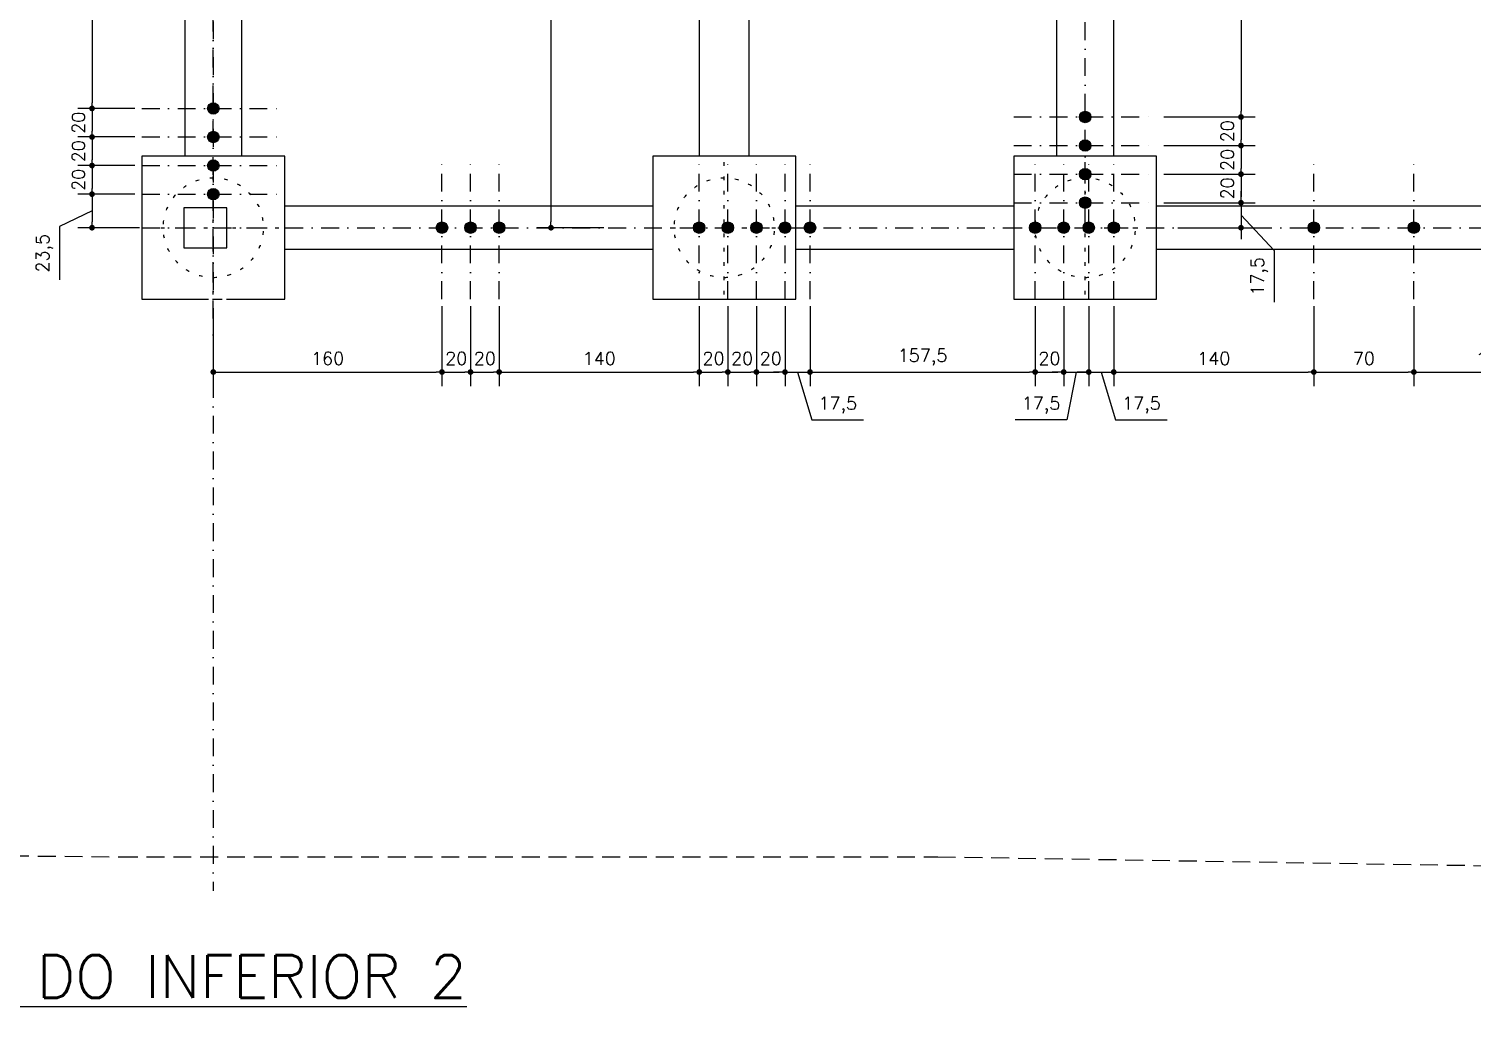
# Model space of a CAD drawing. Extents: x 26375 to 47400, y -1187 to 1911.
# Drawn here: x 27791 to 28801, y -482 to 205 of the extents above; entities that cross this region are included whole.
import ezdxf

# ---------------------------------------------------------------- set-up
doc = ezdxf.new("R2010")
doc.units = 0
doc.header["$LTSCALE"] = 25
for name, pattern in [('DASHDOT', [1, 0.5, -0.25, 0, -0.25]), ('DASHED2', [0.375, 0.25, -0.125]), ('ESTILO_TQS_0002', [0.4, 0.1, -0.3])]:
    doc.linetypes.add(name, pattern=pattern)
for name, color, linetype in [('COTA', 1, 'Continuous'), ('EIXO_AUXILIAR', 1, 'DASHDOT'), ('EIXOS', 1, 'DASHDOT'), ('FERRO', 4, 'Continuous'), ('H7', 1, 'Continuous'), ('PROJ', 252, 'Continuous'), ('T4', 6, 'Continuous'), ('TERRENO', 1, 'Continuous')]:
    doc.layers.add(name, color=color, linetype=linetype)
doc.styles.add('COTA', font='romans.shx')
doc.styles.add('Texto4', font='romans.shx', dxfattribs={"height": 30})
doc.dimstyles.new('forma', dxfattribs={"dimtxt": 1.8, "dimasz": 0.8, "dimexe": 2, "dimexo": 1, "dimgap": 1, "dimtad": 1, "dimdec": 1, "dimzin": 9, "dimtxsty": 'COTA', "dimblk1": 'DOT', "dimblk2": 'DOT', "dimsah": 1, "dimcen": 0, "dimdle": 1, "dimclrd": 256, "dimclre": 256, "dimclrt": 2, "dimadec": 0, "dimazin": 0, "dimtfac": 1, "dimtdec": 0, "dimtmove": 0, "dimatfit": 3, "dimfxl": 1, "dimtolj": 1, "dimtzin": 0, "dimarcsym": 0})

# ---------------------------------------------------------------- blocks, each defined once
blk = doc.blocks.new('GR-1414')
at = {"layer": 'H7'}
blk.add_hatch(color=256, dxfattribs=at).paths.add_polyline_path([(4, 0, 1), (-4, 0, 1)])
at = {"layer": 'FERRO', "linetype": 'Continuous'}
blk.add_circle((0, 0), 4, dxfattribs=at)
blk = doc.blocks.new('GR-1409')
at = {"layer": 'H7'}
blk.add_hatch(color=256, dxfattribs=at).paths.add_polyline_path([(-4, 0, 1), (4, 0, 1)])
at = {"layer": 'FERRO', "linetype": 'Continuous'}
blk.add_circle((0, 0), 4, dxfattribs=at)
blk = doc.blocks.new('GR-0909')
at = {"layer": 'H7'}
blk.add_hatch(color=256, dxfattribs=at).paths.add_polyline_path([(4, 0, 1), (-4, 0, 1)])
at = {"layer": 'FERRO', "linetype": 'Continuous'}
blk.add_circle((0, 0), 4, dxfattribs=at)
blk = doc.blocks.new('PROJ-FUND')
at = {"layer": 'PROJ'}
for p, q in [((28259.88232900731, 500.5772621536203), (28259.88232900731, 115.5772621536203)), ((28294.88232900731, 115.5772621536203), (28294.88232900731, 483.0772621536203)), ((27899.88232900731, 253.0772621536203), (27899.88232900731, 115.5772621536203)), ((27939.88232900731, 115.5772621536203), (27939.88232900731, 253.0772621536203)), ((28509.88232900731, 253.0772621536203), (28509.88232900731, 115.5772621536203)), ((28549.88232900731, 115.5772621536203), (28549.88232900731, 253.0772621536203)), ((28227.38232900731, 80.57726215362027), (27969.88232900731, 80.57726215362027)), ((28479.88232900731, 80.57726215362027), (28327.38232900731, 80.57726215362027)), ((28837.38232900731, 80.57726215362027), (28579.88232900731, 80.57726215362027)), ((27969.88232900731, 50.57726215362027), (28227.38232900731, 50.57726215362027)), ((28327.38232900731, 50.57726215362027), (28479.88232900731, 50.57726215362027)), ((28579.88232900731, 50.57726215362027), (28837.38232900731, 50.57726215362027))]:
    blk.add_line(p, q, dxfattribs=at)
at = {"layer": 'PROJ', "linetype": 'Continuous'}
for p, q in [((27969.88232900731, 115.5772621536203), (27869.88232900731, 115.5772621536203)), ((27869.88232900731, 115.5772621536203), (27869.88232900731, 15.57726215362027)), ((27969.88232900731, 15.57726215362027), (27969.88232900731, 115.5772621536203)), ((28327.38232900731, 115.5772621536203), (28227.38232900731, 115.5772621536203)), ((28227.38232900731, 115.5772621536203), (28227.38232900731, 15.57726215362027)), ((28327.38232900731, 15.57726215362027), (28327.38232900731, 115.5772621536203)), ((28579.88232900731, 115.5772621536203), (28479.88232900731, 115.5772621536203)), ((28479.88232900731, 115.5772621536203), (28479.88232900731, 15.57726215362027)), ((28579.88232900731, 15.57726215362027), (28579.88232900731, 115.5772621536203)), ((27929.38232900731, 79.57726215070625), (27899.38232900731, 79.57726215070625)), ((27899.38232900731, 79.57726215070625), (27899.38232900731, 51.57726215070625)), ((27929.38232900731, 51.57726215070625), (27929.38232900731, 79.57726215070625)), ((27899.38232900731, 51.57726215070625), (27929.38232900731, 51.57726215070625)), ((27869.88232900731, 15.57726215362027), (27910.38380778693, 15.57726215362027)), ((27929.38380778693, 15.57726215362027), (27969.88232900731, 15.57726215362027)), ((28227.38232900731, 15.57726215362027), (28327.38232900731, 15.57726215362027)), ((28479.88232900731, 15.57726215362027), (28579.88232900731, 15.57726215362027))]:
    blk.add_line(p, q, dxfattribs=at)
at = {"layer": 'PROJ', "linetype": 'ESTILO_TQS_0002'}
for p, q in [((27919.88232900731, 18.92226215362027), (27919.88232900731, 112.2322621536203)), ((28277.38232900731, 18.92226215362027), (28277.38232900731, 112.2322621536203)), ((28529.88232900731, 18.92226215362027), (28529.88232900731, 112.2322621536203)), ((27873.22732900731, 65.57726215362027), (27966.53732900731, 65.57726215362027)), ((28230.72732900731, 65.57726215362027), (28324.03732900731, 65.57726215362027)), ((28483.22732900731, 65.57726215362027), (28576.53732900731, 65.57726215362027))]:
    blk.add_line(p, q, dxfattribs=at)
at = {"layer": 'PROJ', "linetype": 'DASHED2'}
blk.add_line((27910.38380778693, 15.57726215362027), (27929.38380778693, 15.57726215362027), dxfattribs=at)
at = {"layer": 'PROJ', "linetype": 'ESTILO_TQS_0002'}
for centre in [(27919.88232900731, 65.57726215362027), (28277.38232900731, 65.57726215362027), (28529.88232900731, 65.57726215362027)]:
    blk.add_ellipse(centre, major_axis=(24.74873734152931, 24.74873734152931), ratio=0.9999999999999882, start_param=5.497787143782132, end_param=11.78097245096172, dxfattribs=at)
blk = doc.blocks.new('_Dot')
at = {"color": 0, "linetype": 'ByBlock', "lineweight": -2}
blk.add_line((-0.5, 0), (-1, 0), dxfattribs=at)
at = {"color": 0, "linetype": 'ByBlock', "const_width": 0.5}
blk.add_lwpolyline([(-0.25, 0, 1), (0.25, 0, 1)], format="xyb", close=True, dxfattribs=at)
blk = doc.blocks.new('*D942')
at = {"layer": 'COTA', "lineweight": -2, "transparency": 16777216}
for p, q in [((28079.88232900009, 10.57721360471433), (28079.88232900009, -45.46149916149034)), ((27919.88232901813, -2.919809442769292), (27919.88232901813, -45.46149916149034)), ((27923.88232901813, -35.46149916149034), (28075.88232900009, -35.46149916149034))]:
    blk.add_line(p, q, dxfattribs=at)
at = {"layer": 'Defpoints', "color": 0, "transparency": 16777216}
for p in [(28079.88232900009, 15.57721360471433), (27919.88232901813, 2.080190557230708), (28079.88232900009, -35.46149916149034)]:
    blk.add_point(p, dxfattribs=at)
at = {"layer": 'COTA', "lineweight": -2, "transparency": 16777216, "xscale": 4, "yscale": 4, "zscale": 4, "rotation": 180}
blk.add_blockref('_Dot', (27919.88232901813, -35.46149916149034), dxfattribs=at)
at = {"layer": 'COTA', "lineweight": -2, "transparency": 16777216, "xscale": 4, "yscale": 4, "zscale": 4}
blk.add_blockref('_Dot', (28079.88232900009, -35.46149916149034), dxfattribs=at)
at = {"layer": 'COTA', "color": 2, "transparency": 16777216, "insert": (27999.88232900911, -25.96149916149034), "char_height": 9, "attachment_point": 5, "style": 'COTA'}
blk.add_mtext('\\A1;160 ', dxfattribs=at)
blk = doc.blocks.new('*D943')
at = {"layer": 'COTA', "lineweight": -2, "transparency": 16777216}
for p, q in [((28079.88232900009, 10.57721360471433), (28079.88232900009, -45.46149916149034)), ((28099.88232900009, 10.57721360564565), (28099.88232900009, -45.46149916149034)), ((28083.88232900009, -35.46149916149034), (28095.88232900009, -35.46149916149034))]:
    blk.add_line(p, q, dxfattribs=at)
at = {"layer": 'Defpoints', "color": 0, "transparency": 16777216}
for p in [(28079.88232900009, 15.57721360471433), (28099.88232900009, 15.57721360564565), (28099.88232900009, -35.46149916149034)]:
    blk.add_point(p, dxfattribs=at)
at = {"layer": 'COTA', "lineweight": -2, "transparency": 16777216, "xscale": 4, "yscale": 4, "zscale": 4, "rotation": 180}
blk.add_blockref('_Dot', (28079.88232900009, -35.46149916149034), dxfattribs=at)
at = {"layer": 'COTA', "lineweight": -2, "transparency": 16777216, "xscale": 4, "yscale": 4, "zscale": 4}
blk.add_blockref('_Dot', (28099.88232900009, -35.46149916149034), dxfattribs=at)
at = {"layer": 'COTA', "color": 2, "transparency": 16777216, "insert": (28089.88232900009, -25.96149916149034), "char_height": 9, "attachment_point": 5, "style": 'COTA'}
blk.add_mtext('\\A1;20 ', dxfattribs=at)
blk = doc.blocks.new('*D944')
at = {"layer": 'COTA', "lineweight": -2, "transparency": 16777216}
for p, q in [((28099.88232900009, 10.57721360564565), (28099.88232900009, -45.46149916149034)), ((28119.88232900009, 10.57721360564574), (28119.88232900009, -45.46149916149034)), ((28103.88232900009, -35.46149916149034), (28115.88232900009, -35.46149916149034))]:
    blk.add_line(p, q, dxfattribs=at)
at = {"layer": 'Defpoints', "color": 0, "transparency": 16777216}
for p in [(28099.88232900009, 15.57721360564565), (28119.88232900009, 15.57721360564574), (28119.88232900009, -35.46149916149034)]:
    blk.add_point(p, dxfattribs=at)
at = {"layer": 'COTA', "lineweight": -2, "transparency": 16777216, "xscale": 4, "yscale": 4, "zscale": 4, "rotation": 180}
blk.add_blockref('_Dot', (28099.88232900009, -35.46149916149034), dxfattribs=at)
at = {"layer": 'COTA', "lineweight": -2, "transparency": 16777216, "xscale": 4, "yscale": 4, "zscale": 4}
blk.add_blockref('_Dot', (28119.88232900009, -35.46149916149034), dxfattribs=at)
at = {"layer": 'COTA', "color": 2, "transparency": 16777216, "insert": (28109.88232900009, -25.96149916149034), "char_height": 9, "attachment_point": 5, "style": 'COTA'}
blk.add_mtext('\\A1;20 ', dxfattribs=at)
blk = doc.blocks.new('*D945')
at = {"layer": 'COTA', "lineweight": -2, "transparency": 16777216}
for p, q in [((28119.88232900009, 10.57721360564574), (28119.88232900009, -45.46149916149034)), ((28259.88232900009, 10.57721360285169), (28259.88232900009, -45.46149916149034)), ((28123.88232900009, -35.46149916149034), (28255.88232900009, -35.46149916149034))]:
    blk.add_line(p, q, dxfattribs=at)
at = {"layer": 'Defpoints', "color": 0, "transparency": 16777216}
for p in [(28119.88232900009, 15.57721360564574), (28259.88232900009, 15.57721360285169), (28259.88232900009, -35.46149916149034)]:
    blk.add_point(p, dxfattribs=at)
at = {"layer": 'COTA', "lineweight": -2, "transparency": 16777216, "xscale": 4, "yscale": 4, "zscale": 4, "rotation": 180}
blk.add_blockref('_Dot', (28119.88232900009, -35.46149916149034), dxfattribs=at)
at = {"layer": 'COTA', "lineweight": -2, "transparency": 16777216, "xscale": 4, "yscale": 4, "zscale": 4}
blk.add_blockref('_Dot', (28259.88232900009, -35.46149916149034), dxfattribs=at)
at = {"layer": 'COTA', "color": 2, "transparency": 16777216, "insert": (28189.88232900009, -25.96149916149034), "char_height": 9, "attachment_point": 5, "style": 'COTA'}
blk.add_mtext('\\A1;140 ', dxfattribs=at)
blk = doc.blocks.new('*D946')
at = {"layer": 'COTA', "lineweight": -2, "transparency": 16777216}
for p, q in [((28259.88232900009, 10.57721360285169), (28259.88232900009, -45.46149916149034)), ((28279.88232900009, 10.57721360285177), (28279.88232900009, -45.46149916149034)), ((28263.88232900009, -35.46149916149034), (28275.88232900009, -35.46149916149034))]:
    blk.add_line(p, q, dxfattribs=at)
at = {"layer": 'Defpoints', "color": 0, "transparency": 16777216}
for p in [(28259.88232900009, 15.57721360285169), (28279.88232900009, 15.57721360285177), (28279.88232900009, -35.46149916149034)]:
    blk.add_point(p, dxfattribs=at)
at = {"layer": 'COTA', "lineweight": -2, "transparency": 16777216, "xscale": 4, "yscale": 4, "zscale": 4, "rotation": 180}
blk.add_blockref('_Dot', (28259.88232900009, -35.46149916149034), dxfattribs=at)
at = {"layer": 'COTA', "lineweight": -2, "transparency": 16777216, "xscale": 4, "yscale": 4, "zscale": 4}
blk.add_blockref('_Dot', (28279.88232900009, -35.46149916149034), dxfattribs=at)
at = {"layer": 'COTA', "color": 2, "transparency": 16777216, "insert": (28269.88232900009, -25.96149916149034), "char_height": 9, "attachment_point": 5, "style": 'COTA'}
blk.add_mtext('\\A1;20 ', dxfattribs=at)
blk = doc.blocks.new('*D947')
at = {"layer": 'COTA', "lineweight": -2, "transparency": 16777216}
for p, q in [((28279.88232900009, 10.57721360285177), (28279.88232900009, -45.46149916149034)), ((28299.88232900009, 10.57721360285169), (28299.88232900009, -45.46149916149034)), ((28283.88232900009, -35.46149916149034), (28295.88232900009, -35.46149916149034))]:
    blk.add_line(p, q, dxfattribs=at)
at = {"layer": 'Defpoints', "color": 0, "transparency": 16777216}
for p in [(28279.88232900009, 15.57721360285177), (28299.88232900009, 15.57721360285169), (28299.88232900009, -35.46149916149034)]:
    blk.add_point(p, dxfattribs=at)
at = {"layer": 'COTA', "lineweight": -2, "transparency": 16777216, "xscale": 4, "yscale": 4, "zscale": 4, "rotation": 180}
blk.add_blockref('_Dot', (28279.88232900009, -35.46149916149034), dxfattribs=at)
at = {"layer": 'COTA', "lineweight": -2, "transparency": 16777216, "xscale": 4, "yscale": 4, "zscale": 4}
blk.add_blockref('_Dot', (28299.88232900009, -35.46149916149034), dxfattribs=at)
at = {"layer": 'COTA', "color": 2, "transparency": 16777216, "insert": (28289.88232900009, -25.96149916149034), "char_height": 9, "attachment_point": 5, "style": 'COTA'}
blk.add_mtext('\\A1;20 ', dxfattribs=at)
blk = doc.blocks.new('*D948')
at = {"layer": 'COTA', "lineweight": -2, "transparency": 16777216}
for p, q in [((28299.88232900009, 10.57721360285169), (28299.88232900009, -45.46149916149034)), ((28319.88232900009, 10.57721360285177), (28319.88232900009, -45.46149916149034)), ((28303.88232900009, -35.46149916149034), (28315.88232900009, -35.46149916149034))]:
    blk.add_line(p, q, dxfattribs=at)
at = {"layer": 'Defpoints', "color": 0, "transparency": 16777216}
for p in [(28299.88232900009, 15.57721360285169), (28319.88232900009, 15.57721360285177), (28319.88232900009, -35.46149916149034)]:
    blk.add_point(p, dxfattribs=at)
at = {"layer": 'COTA', "lineweight": -2, "transparency": 16777216, "xscale": 4, "yscale": 4, "zscale": 4, "rotation": 180}
blk.add_blockref('_Dot', (28299.88232900009, -35.46149916149034), dxfattribs=at)
at = {"layer": 'COTA', "lineweight": -2, "transparency": 16777216, "xscale": 4, "yscale": 4, "zscale": 4}
blk.add_blockref('_Dot', (28319.88232900009, -35.46149916149034), dxfattribs=at)
at = {"layer": 'COTA', "color": 2, "transparency": 16777216, "insert": (28309.88232900009, -25.96149916149034), "char_height": 9, "attachment_point": 5, "style": 'COTA'}
blk.add_mtext('\\A1;20 ', dxfattribs=at)
blk = doc.blocks.new('*D949')
at = {"layer": 'COTA', "lineweight": -2, "transparency": 16777216}
for p, q in [((28319.88232900009, 10.57721360285177), (28319.88232900009, -45.46149916149034)), ((28337.38232899982, 10.57721360552378), (28337.38232899982, -45.46149916149034)), ((28315.88232900009, -35.46149916149034), (28311.88232900009, -35.46149916149034)), ((28319.88232900009, -35.46149916149034), (28337.38232899982, -35.46149916149034)), ((28319.88232900009, -35.46149916149034), (28337.38232899982, -35.46149916149034)), ((28328.63232899996, -35.46149916149034), (28338.70375757138, -69.0329277329189)), ((28341.38232899982, -35.46149916149034), (28345.38232899982, -35.46149916149034)), ((28338.70375757138, -69.0329277329189), (28374.84661471424, -69.0329277329189))]:
    blk.add_line(p, q, dxfattribs=at)
at = {"layer": 'Defpoints', "color": 0, "transparency": 16777216}
for p in [(28319.88232900009, 15.57721360285177), (28337.38232899982, 15.57721360552378), (28337.38232899982, -35.46149916149034)]:
    blk.add_point(p, dxfattribs=at)
at = {"layer": 'COTA', "lineweight": -2, "transparency": 16777216, "xscale": 4, "yscale": 4, "zscale": 4}
blk.add_blockref('_Dot', (28319.88232900009, -35.46149916149034), dxfattribs=at)
at = {"layer": 'COTA', "lineweight": -2, "transparency": 16777216, "xscale": 4, "yscale": 4, "zscale": 4, "rotation": 180}
blk.add_blockref('_Dot', (28337.38232899982, -35.46149916149034), dxfattribs=at)
at = {"layer": 'COTA', "color": 2, "transparency": 16777216, "insert": (28356.77518614281, -58.67578487577605), "char_height": 9, "attachment_point": 5, "style": 'COTA'}
blk.add_mtext('\\A1;17,5 ', dxfattribs=at)
blk = doc.blocks.new('*D950')
at = {"layer": 'COTA', "lineweight": -2, "transparency": 16777216}
for p, q in [((28337.38232899982, 10.57721360552378), (28337.38232899982, -45.46149916149034)), ((28494.88232900773, 10.57726215362027), (28494.88232900773, -45.46149916149034)), ((28341.38232899982, -35.46149916149034), (28490.88232900773, -35.46149916149034))]:
    blk.add_line(p, q, dxfattribs=at)
at = {"layer": 'Defpoints', "color": 0, "transparency": 16777216}
for p in [(28337.38232899982, 15.57721360552378), (28494.88232900773, 15.57726215362027), (28494.88232900773, -35.46149916149034)]:
    blk.add_point(p, dxfattribs=at)
at = {"layer": 'COTA', "lineweight": -2, "transparency": 16777216, "xscale": 4, "yscale": 4, "zscale": 4, "rotation": 180}
blk.add_blockref('_Dot', (28337.38232899982, -35.46149916149034), dxfattribs=at)
at = {"layer": 'COTA', "lineweight": -2, "transparency": 16777216, "xscale": 4, "yscale": 4, "zscale": 4}
blk.add_blockref('_Dot', (28494.88232900773, -35.46149916149034), dxfattribs=at)
at = {"layer": 'COTA', "color": 2, "transparency": 16777216, "insert": (28416.13232900378, -25.10435630434748), "char_height": 9, "attachment_point": 5, "style": 'COTA'}
blk.add_mtext('\\A1;157,5 ', dxfattribs=at)
blk = doc.blocks.new('*D951')
at = {"layer": 'COTA', "lineweight": -2, "transparency": 16777216}
for p, q in [((28494.88232900773, 10.57726215362027), (28494.88232900773, -45.46149916149034)), ((28514.88232899916, 10.57721360285169), (28514.88232899916, -45.46149916149034)), ((28498.88232900773, -35.46149916149034), (28510.88232899916, -35.46149916149034))]:
    blk.add_line(p, q, dxfattribs=at)
at = {"layer": 'Defpoints', "color": 0, "transparency": 16777216}
for p in [(28494.88232900773, 15.57726215362027), (28514.88232899916, 15.57721360285169), (28514.88232899916, -35.46149916149034)]:
    blk.add_point(p, dxfattribs=at)
at = {"layer": 'COTA', "lineweight": -2, "transparency": 16777216, "xscale": 4, "yscale": 4, "zscale": 4, "rotation": 180}
blk.add_blockref('_Dot', (28494.88232900773, -35.46149916149034), dxfattribs=at)
at = {"layer": 'COTA', "lineweight": -2, "transparency": 16777216, "xscale": 4, "yscale": 4, "zscale": 4}
blk.add_blockref('_Dot', (28514.88232899916, -35.46149916149034), dxfattribs=at)
at = {"layer": 'COTA', "color": 2, "transparency": 16777216, "insert": (28504.88232900345, -25.96149916149034), "char_height": 9, "attachment_point": 5, "style": 'COTA'}
blk.add_mtext('\\A1;20 ', dxfattribs=at)
blk = doc.blocks.new('*D952')
at = {"layer": 'COTA', "lineweight": -2, "transparency": 16777216}
for p, q in [((28514.88232899916, 10.57721360285169), (28514.88232899916, -45.46149916149034)), ((28532.38232899889, 10.57721360552378), (28532.38232899889, -45.46149916149034)), ((28510.88232899916, -35.46149916149034), (28506.88232899916, -35.46149916149034)), ((28514.88232899916, -35.46149916149034), (28532.38232899889, -35.46149916149034)), ((28514.88232899916, -35.46149916149034), (28532.38232899889, -35.46149916149034)), ((28523.63232899903, -35.46149916149034), (28517.07773190347, -69.03292773291872)), ((28536.38232899889, -35.46149916149034), (28540.38232899889, -35.46149916149034)), ((28517.07773190347, -69.03292773291872), (28480.93487476061, -69.03292773291872))]:
    blk.add_line(p, q, dxfattribs=at)
at = {"layer": 'Defpoints', "color": 0, "transparency": 16777216}
for p in [(28514.88232899916, 15.57721360285169), (28532.38232899889, 15.57721360552378), (28532.38232899889, -35.46149916149034)]:
    blk.add_point(p, dxfattribs=at)
at = {"layer": 'COTA', "lineweight": -2, "transparency": 16777216, "xscale": 4, "yscale": 4, "zscale": 4}
blk.add_blockref('_Dot', (28514.88232899916, -35.46149916149034), dxfattribs=at)
at = {"layer": 'COTA', "lineweight": -2, "transparency": 16777216, "xscale": 4, "yscale": 4, "zscale": 4, "rotation": 180}
blk.add_blockref('_Dot', (28532.38232899889, -35.46149916149034), dxfattribs=at)
at = {"layer": 'COTA', "color": 2, "transparency": 16777216, "insert": (28499.00630333204, -58.67578487577586), "char_height": 9, "attachment_point": 5, "style": 'COTA'}
blk.add_mtext('\\A1;17,5 ', dxfattribs=at)
blk = doc.blocks.new('*D953')
at = {"layer": 'COTA', "lineweight": -2, "transparency": 16777216}
for p, q in [((28532.38232899889, 10.57721360552378), (28532.38232899889, -45.46149916149034)), ((28549.88232899889, 10.57726215362027), (28549.88232899889, -45.46149916149034)), ((28528.38232899889, -35.46149916149034), (28524.38232899889, -35.46149916149034)), ((28532.38232899889, -35.46149916149034), (28549.88232899889, -35.46149916149034)), ((28532.38232899889, -35.46149916149034), (28549.88232899889, -35.46149916149034)), ((28541.13232899889, -35.46149916149034), (28551.20375757032, -69.0329277329189)), ((28553.88232899889, -35.46149916149034), (28557.88232899889, -35.46149916149034)), ((28551.20375757032, -69.0329277329189), (28587.34661471318, -69.0329277329189))]:
    blk.add_line(p, q, dxfattribs=at)
at = {"layer": 'Defpoints', "color": 0, "transparency": 16777216}
for p in [(28532.38232899889, 15.57721360552378), (28549.88232899889, 15.57726215362027), (28549.88232899889, -35.46149916149034)]:
    blk.add_point(p, dxfattribs=at)
at = {"layer": 'COTA', "lineweight": -2, "transparency": 16777216, "xscale": 4, "yscale": 4, "zscale": 4}
blk.add_blockref('_Dot', (28532.38232899889, -35.46149916149034), dxfattribs=at)
at = {"layer": 'COTA', "lineweight": -2, "transparency": 16777216, "xscale": 4, "yscale": 4, "zscale": 4, "rotation": 180}
blk.add_blockref('_Dot', (28549.88232899889, -35.46149916149034), dxfattribs=at)
at = {"layer": 'COTA', "color": 2, "transparency": 16777216, "insert": (28569.27518614175, -58.67578487577605), "char_height": 9, "attachment_point": 5, "style": 'COTA'}
blk.add_mtext('\\A1;17,5 ', dxfattribs=at)
blk = doc.blocks.new('*D954')
at = {"layer": 'COTA', "lineweight": -2, "transparency": 16777216}
for p, q in [((28549.88232899889, 10.57726215362027), (28549.88232899889, -45.46149916149034)), ((28689.88232899796, 10.57721360634051), (28689.88232899796, -45.46149916149034)), ((28553.88232899889, -35.46149916149034), (28685.88232899796, -35.46149916149034))]:
    blk.add_line(p, q, dxfattribs=at)
at = {"layer": 'Defpoints', "color": 0, "transparency": 16777216}
for p in [(28549.88232899889, 15.57726215362027), (28689.88232899796, 15.57721360634051), (28689.88232899796, -35.46149916149034)]:
    blk.add_point(p, dxfattribs=at)
at = {"layer": 'COTA', "lineweight": -2, "transparency": 16777216, "xscale": 4, "yscale": 4, "zscale": 4, "rotation": 180}
blk.add_blockref('_Dot', (28549.88232899889, -35.46149916149034), dxfattribs=at)
at = {"layer": 'COTA', "lineweight": -2, "transparency": 16777216, "xscale": 4, "yscale": 4, "zscale": 4}
blk.add_blockref('_Dot', (28689.88232899796, -35.46149916149034), dxfattribs=at)
at = {"layer": 'COTA', "color": 2, "transparency": 16777216, "insert": (28619.88232899842, -25.96149916149034), "char_height": 9, "attachment_point": 5, "style": 'COTA'}
blk.add_mtext('\\A1;140 ', dxfattribs=at)
blk = doc.blocks.new('*D955')
at = {"layer": 'COTA', "lineweight": -2, "transparency": 16777216}
for p, q in [((28689.88232899796, 10.57721360634051), (28689.88232899796, -45.46149916149034)), ((28759.88232899993, 10.57721360319002), (28759.88232899993, -45.46149916149034)), ((28693.88232899796, -35.46149916149034), (28755.88232899993, -35.46149916149034))]:
    blk.add_line(p, q, dxfattribs=at)
at = {"layer": 'Defpoints', "color": 0, "transparency": 16777216}
for p in [(28689.88232899796, 15.57721360634051), (28759.88232899993, 15.57721360319002), (28759.88232899993, -35.46149916149034)]:
    blk.add_point(p, dxfattribs=at)
at = {"layer": 'COTA', "lineweight": -2, "transparency": 16777216, "xscale": 4, "yscale": 4, "zscale": 4, "rotation": 180}
blk.add_blockref('_Dot', (28689.88232899796, -35.46149916149034), dxfattribs=at)
at = {"layer": 'COTA', "lineweight": -2, "transparency": 16777216, "xscale": 4, "yscale": 4, "zscale": 4}
blk.add_blockref('_Dot', (28759.88232899993, -35.46149916149034), dxfattribs=at)
at = {"layer": 'COTA', "color": 2, "transparency": 16777216, "insert": (28724.88232899895, -25.96149916149034), "char_height": 9, "attachment_point": 5, "style": 'COTA'}
blk.add_mtext('\\A1;70 ', dxfattribs=at)
blk = doc.blocks.new('*D956')
at = {"layer": 'COTA', "lineweight": -2, "transparency": 16777216}
for p, q in [((28759.88232899993, 10.57721360319002), (28759.88232899993, -45.46149916149034)), ((28869.88232899823, 10.57726215362027), (28869.88232899823, -45.46149916149034)), ((28763.88232899993, -35.46149916149034), (28865.88232899823, -35.46149916149034))]:
    blk.add_line(p, q, dxfattribs=at)
at = {"layer": 'Defpoints', "color": 0, "transparency": 16777216}
for p in [(28759.88232899993, 15.57721360319002), (28869.88232899823, 15.57726215362027), (28869.88232899823, -35.46149916149034)]:
    blk.add_point(p, dxfattribs=at)
at = {"layer": 'COTA', "lineweight": -2, "transparency": 16777216, "xscale": 4, "yscale": 4, "zscale": 4, "rotation": 180}
blk.add_blockref('_Dot', (28759.88232899993, -35.46149916149034), dxfattribs=at)
at = {"layer": 'COTA', "lineweight": -2, "transparency": 16777216, "xscale": 4, "yscale": 4, "zscale": 4}
blk.add_blockref('_Dot', (28869.88232899823, -35.46149916149034), dxfattribs=at)
at = {"layer": 'COTA', "color": 2, "transparency": 16777216, "insert": (28814.88232899908, -25.96149916149034), "char_height": 9, "attachment_point": 5, "style": 'COTA'}
blk.add_mtext('\\A1;110 ', dxfattribs=at)
blk = doc.blocks.new('*D1010')
at = {"layer": 'COTA', "lineweight": -2, "transparency": 16777216}
for p, q in [((27864.88232896462, 469.0773691431607), (27825.04708339748, 469.0773691431607)), ((27835.04708339748, 465.0773691431607), (27835.04708339748, 153.0773691431605)), ((27864.88232896462, 149.0773691431605), (27825.04708339748, 149.0773691431605))]:
    blk.add_line(p, q, dxfattribs=at)
at = {"layer": 'Defpoints', "color": 0, "transparency": 16777216}
for p in [(27869.88232896462, 469.0773691431607), (27835.04708339748, 149.0773691431605), (27869.88232896462, 149.0773691431605)]:
    blk.add_point(p, dxfattribs=at)
at = {"layer": 'COTA', "lineweight": -2, "transparency": 16777216, "xscale": 4, "yscale": 4, "zscale": 4}
for p, rotation in [((27835.04708339748, 469.0773691431607), 90), ((27835.04708339748, 149.0773691431605), 270)]:
    blk.add_blockref('_Dot', p, dxfattribs=dict(at, rotation=rotation))
at = {"layer": 'COTA', "color": 2, "transparency": 16777216, "insert": (27825.54708339748, 309.0773691431526), "char_height": 9, "attachment_point": 5, "rotation": 90, "style": 'COTA'}
blk.add_mtext('\\A1;320 ', dxfattribs=at)
blk = doc.blocks.new('*D1011')
at = {"layer": 'COTA', "lineweight": -2, "transparency": 16777216}
for p, q in [((27864.88232896462, 149.0773691431605), (27825.04708339753, 149.0773691431605)), ((27835.04708339753, 145.0773691431605), (27835.04708339753, 133.0773691431605)), ((27864.88232896462, 129.0773691431605), (27825.04708339753, 129.0773691431605))]:
    blk.add_line(p, q, dxfattribs=at)
at = {"layer": 'Defpoints', "color": 0, "transparency": 16777216}
for p in [(27869.88232896462, 149.0773691431605), (27835.04708339753, 129.0773691431605), (27869.88232896462, 129.0773691431605)]:
    blk.add_point(p, dxfattribs=at)
at = {"layer": 'COTA', "lineweight": -2, "transparency": 16777216, "xscale": 4, "yscale": 4, "zscale": 4}
for p, rotation in [((27835.04708339753, 149.0773691431605), 90), ((27835.04708339753, 129.0773691431605), 270)]:
    blk.add_blockref('_Dot', p, dxfattribs=dict(at, rotation=rotation))
at = {"layer": 'COTA', "color": 2, "transparency": 16777216, "insert": (27825.54708339751, 139.0773691431605), "char_height": 9, "attachment_point": 5, "rotation": 90, "style": 'COTA'}
blk.add_mtext('\\A1;20 ', dxfattribs=at)
blk = doc.blocks.new('*D1012')
at = {"layer": 'COTA', "lineweight": -2, "transparency": 16777216}
for p, q in [((27864.88232896462, 129.0773691431605), (27825.04708339756, 129.0773691431605)), ((27835.04708339756, 125.0773691431605), (27835.04708339756, 113.0773691431605)), ((27864.88232900733, 109.0773691431605), (27825.04708339756, 109.0773691431605))]:
    blk.add_line(p, q, dxfattribs=at)
at = {"layer": 'Defpoints', "color": 0, "transparency": 16777216}
for p in [(27869.88232896462, 129.0773691431605), (27835.04708339756, 109.0773691431605), (27869.88232900733, 109.0773691431605)]:
    blk.add_point(p, dxfattribs=at)
at = {"layer": 'COTA', "lineweight": -2, "transparency": 16777216, "xscale": 4, "yscale": 4, "zscale": 4}
for p, rotation in [((27835.04708339756, 129.0773691431605), 90), ((27835.04708339756, 109.0773691431605), 270)]:
    blk.add_blockref('_Dot', p, dxfattribs=dict(at, rotation=rotation))
at = {"layer": 'COTA', "color": 2, "transparency": 16777216, "insert": (27825.54708339754, 119.0773691431605), "char_height": 9, "attachment_point": 5, "rotation": 90, "style": 'COTA'}
blk.add_mtext('\\A1;20 ', dxfattribs=at)
blk = doc.blocks.new('*D1013')
at = {"layer": 'COTA', "lineweight": -2, "transparency": 16777216}
for p, q in [((27864.88232900733, 109.0773691431605), (27825.04708339759, 109.0773691431605)), ((27835.04708339759, 105.0773691431605), (27835.04708339759, 93.0773691431605)), ((27864.88232900733, 89.0773691431605), (27825.04708339759, 89.0773691431605))]:
    blk.add_line(p, q, dxfattribs=at)
at = {"layer": 'Defpoints', "color": 0, "transparency": 16777216}
for p in [(27869.88232900733, 109.0773691431605), (27835.04708339759, 89.0773691431605), (27869.88232900733, 89.0773691431605)]:
    blk.add_point(p, dxfattribs=at)
at = {"layer": 'COTA', "lineweight": -2, "transparency": 16777216, "xscale": 4, "yscale": 4, "zscale": 4}
for p, rotation in [((27835.04708339759, 109.0773691431605), 90), ((27835.04708339759, 89.0773691431605), 270)]:
    blk.add_blockref('_Dot', p, dxfattribs=dict(at, rotation=rotation))
at = {"layer": 'COTA', "color": 2, "transparency": 16777216, "insert": (27825.54708339757, 99.07736914316051), "char_height": 9, "attachment_point": 5, "rotation": 90, "style": 'COTA'}
blk.add_mtext('\\A1;20 ', dxfattribs=at)
blk = doc.blocks.new('*D1014')
at = {"layer": 'COTA', "lineweight": -2, "transparency": 16777216}
for p, q in [((27864.88232900733, 89.0773691431605), (27825.04708339763, 89.0773691431605)), ((27835.04708339763, 85.0773691431605), (27835.04708339763, 69.57726215362028)), ((27835.04708339763, 77.3273156483904), (27812.18994054047, 66.41807970626286)), ((27812.18994054047, 66.41807970626286), (27812.18994054047, 28.98950827769141)), ((27868.22732900733, 65.57726215362028), (27825.04708339763, 65.57726215362028))]:
    blk.add_line(p, q, dxfattribs=at)
at = {"layer": 'Defpoints', "color": 0, "transparency": 16777216}
for p in [(27869.88232900733, 89.0773691431605), (27835.04708339763, 65.57726215362028), (27873.22732900733, 65.5772621536203)]:
    blk.add_point(p, dxfattribs=at)
at = {"layer": 'COTA', "lineweight": -2, "transparency": 16777216, "xscale": 4, "yscale": 4, "zscale": 4}
for p, rotation in [((27835.04708339763, 89.0773691431605), 90), ((27835.04708339763, 65.57726215362028), 270)]:
    blk.add_blockref('_Dot', p, dxfattribs=dict(at, rotation=rotation))
at = {"layer": 'COTA', "color": 2, "transparency": 16777216, "insert": (27801.83279768332, 47.70379399196924), "char_height": 9, "attachment_point": 5, "rotation": 90, "style": 'COTA'}
blk.add_mtext('\\A1;23,5 ', dxfattribs=at)
blk = doc.blocks.new('*D1021')
at = {"layer": 'COTA', "lineweight": -2, "transparency": 16777216}
for p, q in [((28222.3823289984, 500.5773689543691), (28146.16165929212, 500.5773689543691)), ((28156.16165929212, 496.5773689543691), (28156.16165929212, 69.57746031249717)), ((28193.12298211586, 65.57746031249718), (28146.16165929212, 65.57746031249717))]:
    blk.add_line(p, q, dxfattribs=at)
at = {"layer": 'Defpoints', "color": 0, "transparency": 16777216}
for p in [(28227.3823289984, 500.5773689543691), (28156.16165929212, 65.57746031249717), (28198.12298211586, 65.57746031249718)]:
    blk.add_point(p, dxfattribs=at)
at = {"layer": 'COTA', "lineweight": -2, "transparency": 16777216, "xscale": 4, "yscale": 4, "zscale": 4}
for p, rotation in [((28156.16165929212, 500.5773689543691), 90), ((28156.16165929212, 65.57746031249717), 270)]:
    blk.add_blockref('_Dot', p, dxfattribs=dict(at, rotation=rotation))
at = {"layer": 'COTA', "color": 2, "transparency": 16777216, "insert": (28146.66165929211, 283.0774146334251), "char_height": 9, "attachment_point": 5, "rotation": 90, "style": 'COTA'}
blk.add_mtext('\\A1;435 ', dxfattribs=at)
blk = doc.blocks.new('*D1031')
at = {"layer": 'COTA', "lineweight": -2, "transparency": 16777216}
for p, q in [((28584.88232900923, 488.0771555416634), (28648.91960726792, 488.0771555416634)), ((28638.91960726792, 484.0771555416634), (28638.91960726792, 147.0771555416632)), ((28584.88232900923, 143.0771555416632), (28648.91960726792, 143.0771555416632))]:
    blk.add_line(p, q, dxfattribs=at)
at = {"layer": 'Defpoints', "color": 0, "transparency": 16777216}
for p in [(28579.88232900923, 488.0771555416634), (28579.88232900923, 143.0771555416632), (28638.91960726792, 143.0771555416632)]:
    blk.add_point(p, dxfattribs=at)
at = {"layer": 'COTA', "lineweight": -2, "transparency": 16777216, "xscale": 4, "yscale": 4, "zscale": 4}
for p, rotation in [((28638.91960726792, 488.0771555416634), 90), ((28638.91960726792, 143.0771555416632), 270)]:
    blk.add_blockref('_Dot', p, dxfattribs=dict(at, rotation=rotation))
at = {"layer": 'COTA', "color": 2, "transparency": 16777216, "insert": (28629.41960726791, 315.5771555416551), "char_height": 9, "attachment_point": 5, "rotation": 90, "style": 'COTA'}
blk.add_mtext('\\A1;345 ', dxfattribs=at)
blk = doc.blocks.new('*D1032')
at = {"layer": 'COTA', "lineweight": -2, "transparency": 16777216}
for p, q in [((28584.88232900923, 143.0771555416632), (28648.91960726796, 143.0771555416632)), ((28638.91960726796, 139.0771555416632), (28638.91960726796, 127.0771555416632)), ((28584.88232900222, 123.0771555416632), (28648.91960726796, 123.0771555416632))]:
    blk.add_line(p, q, dxfattribs=at)
at = {"layer": 'Defpoints', "color": 0, "transparency": 16777216}
for p in [(28579.88232900923, 143.0771555416632), (28579.88232900222, 123.0771555416632), (28638.91960726796, 123.0771555416632)]:
    blk.add_point(p, dxfattribs=at)
at = {"layer": 'COTA', "lineweight": -2, "transparency": 16777216, "xscale": 4, "yscale": 4, "zscale": 4}
for p, rotation in [((28638.91960726796, 143.0771555416632), 90), ((28638.91960726796, 123.0771555416632), 270)]:
    blk.add_blockref('_Dot', p, dxfattribs=dict(at, rotation=rotation))
at = {"layer": 'COTA', "color": 2, "transparency": 16777216, "insert": (28629.41960726795, 133.0771555416632), "char_height": 9, "attachment_point": 5, "rotation": 90, "style": 'COTA'}
blk.add_mtext('\\A1;20 ', dxfattribs=at)
blk = doc.blocks.new('*D1033')
at = {"layer": 'COTA', "lineweight": -2, "transparency": 16777216}
for p, q in [((28584.88232900222, 123.0771555416632), (28648.91960726799, 123.0771555416632)), ((28638.91960726799, 119.0771555416632), (28638.91960726799, 107.0771555416632)), ((28584.88232900923, 103.0771555416632), (28648.91960726799, 103.0771555416632))]:
    blk.add_line(p, q, dxfattribs=at)
at = {"layer": 'Defpoints', "color": 0, "transparency": 16777216}
for p in [(28579.88232900222, 123.0771555416632), (28579.88232900923, 103.0771555416632), (28638.91960726799, 103.0771555416632)]:
    blk.add_point(p, dxfattribs=at)
at = {"layer": 'COTA', "lineweight": -2, "transparency": 16777216, "xscale": 4, "yscale": 4, "zscale": 4}
for p, rotation in [((28638.91960726799, 123.0771555416632), 90), ((28638.91960726799, 103.0771555416632), 270)]:
    blk.add_blockref('_Dot', p, dxfattribs=dict(at, rotation=rotation))
at = {"layer": 'COTA', "color": 2, "transparency": 16777216, "insert": (28629.41960726798, 113.0771555416632), "char_height": 9, "attachment_point": 5, "rotation": 90, "style": 'COTA'}
blk.add_mtext('\\A1;20 ', dxfattribs=at)
blk = doc.blocks.new('*D1034')
at = {"layer": 'COTA', "lineweight": -2, "transparency": 16777216}
for p, q in [((28584.88232900923, 103.0771555416632), (28648.91960726804, 103.0771555416632)), ((28638.91960726804, 99.07715554166322), (28638.91960726804, 87.07715554166319)), ((28584.88232900733, 83.07715554166319), (28648.91960726804, 83.0771555416632))]:
    blk.add_line(p, q, dxfattribs=at)
at = {"layer": 'Defpoints', "color": 0, "transparency": 16777216}
for p in [(28579.88232900923, 103.0771555416632), (28579.88232900733, 83.07715554166319), (28638.91960726804, 83.07715554166319)]:
    blk.add_point(p, dxfattribs=at)
at = {"layer": 'COTA', "lineweight": -2, "transparency": 16777216, "xscale": 4, "yscale": 4, "zscale": 4}
for p, rotation in [((28638.91960726804, 103.0771555416632), 90), ((28638.91960726804, 83.07715554166319), 270)]:
    blk.add_blockref('_Dot', p, dxfattribs=dict(at, rotation=rotation))
at = {"layer": 'COTA', "color": 2, "transparency": 16777216, "insert": (28629.41960726802, 93.0771555416632), "char_height": 9, "attachment_point": 5, "rotation": 90, "style": 'COTA'}
blk.add_mtext('\\A1;20 ', dxfattribs=at)
blk = doc.blocks.new('*D1035')
at = {"layer": 'COTA', "lineweight": -2, "transparency": 16777216}
for p, q in [((28638.91960726805, 87.07715554166319), (28638.91960726805, 91.07715554166319)), ((28584.88232900733, 83.07715554166319), (28648.91960726805, 83.0771555416632)), ((28638.91960726805, 83.07715554166319), (28638.91960726805, 65.57742437698406)), ((28638.91960726805, 83.07715554166319), (28638.91960726805, 65.57742437698406)), ((28638.91960726805, 74.32728995932362), (28662.13389298232, 49.57708892075375)), ((28594.69283456507, 65.57742437698406), (28648.91960726805, 65.57742437698407)), ((28638.91960726805, 61.57742437698406), (28638.91960726805, 57.57742437698406)), ((28662.13389298232, 49.57708892075375), (28662.13389298232, 13.43423177789659))]:
    blk.add_line(p, q, dxfattribs=at)
at = {"layer": 'Defpoints', "color": 0, "transparency": 16777216}
for p in [(28579.88232900733, 83.07715554166319), (28589.69283456507, 65.57742437698406), (28638.91960726805, 65.57742437698406)]:
    blk.add_point(p, dxfattribs=at)
at = {"layer": 'COTA', "lineweight": -2, "transparency": 16777216, "xscale": 4, "yscale": 4, "zscale": 4}
for p, rotation in [((28638.91960726805, 83.07715554166319), 270), ((28638.91960726805, 65.57742437698406), 90)]:
    blk.add_blockref('_Dot', p, dxfattribs=dict(at, rotation=rotation))
at = {"layer": 'COTA', "color": 2, "transparency": 16777216, "insert": (28651.77675012517, 31.50566034931704), "char_height": 9, "attachment_point": 5, "rotation": 90, "style": 'COTA'}
blk.add_mtext('\\A1;17,5 ', dxfattribs=at)

msp = doc.modelspace()

# ---------------------------------------------------------------- linework, layer by layer
at = {"layer": 'EIXO_AUXILIAR', "color": 2}
for p, q in [((27919.88232901813, 2.080190557230708), (27919.88232901814, 1227.07694155723)), ((28529.88232900029, 71.38166732561695), (28529.88232900029, 828.0767023754252)), ((27869.88232896461, 149.0773691431605), (27969.88232898245, 149.0771555416632)), ((28479.88232899137, 143.0773691431605), (28579.88232900922, 143.0771555416632)), ((27869.88232896461, 129.0773691431605), (27969.88232898245, 129.0771555416632)), ((28479.88232898436, 123.0773691431605), (28579.8823290022, 123.0771555416632)), ((28079.88232900009, 15.57721360471433), (28079.88232900009, 115.5772136047143)), ((28099.88232900009, 15.57721360564565), (28099.88232900009, 115.5772136056457)), ((28119.88232900009, 15.57721360564565), (28119.88232900009, 115.5772136056457)), ((28259.88232900009, 15.57721360285169), (28259.88232900009, 115.5772136028517)), ((28279.88232900009, 15.57721360285169), (28279.88232900009, 115.5772136028517)), ((28299.88232900009, 15.57721360285169), (28299.88232900009, 115.5772136028517)), ((28319.88232900009, 15.57721360285169), (28319.88232900009, 115.5772136028517)), ((28337.38232899982, 15.57721360552378), (28337.38232899982, 115.5772136055238)), ((28494.88232900773, 15.57738453284092), (28494.88232900773, 115.5773845328409)), ((28514.88232899916, 15.57721360285169), (28514.88232899916, 115.5772136028517)), ((28532.38232899889, 15.57721360552378), (28532.38232899889, 115.5772136055238)), ((28549.88232899889, 15.57721360552378), (28549.88232899889, 115.5772136055238)), ((28689.88232899796, 15.57721360634051), (28689.88232899796, 115.5772136063405)), ((28759.88232899993, 15.57721360319002), (28759.88232899993, 115.57721360319)), ((27869.88232896461, 109.0773691431605), (27969.88232898245, 109.0771555416632)), ((28479.88232899137, 103.0773691431605), (28579.88232900922, 103.0771555416632)), ((27869.88232896461, 89.07736914316047), (27969.88232898245, 89.07715554166316)), ((28479.88232898436, 83.07736914316048), (28579.8823290022, 83.07715554166317)), ((27869.88232900732, 65.57749043610401), (30357.38232900031, 65.57726215093771))]:
    msp.add_line(p, q, dxfattribs=at)
at = {"layer": 'EIXOS'}
msp.add_line((27919.88232901814, 1665.843215585583), (27919.88232901814, -398.5389282828796), dxfattribs=at)
at = {"layer": 'TERRENO', "linetype": 'DASHED2', "ltscale": 2}
msp.add_lwpolyline([(29415.33856712629, 1643.335304572946), (28665.97733033411, 1640.233392450726), (27983.28934824139, 1637.182587794029), (26725.00663174349, 1627.821593230358), (26554.74361000022, 631.1124351848853), (26470.71444855465, 119.7293953774501), (26384.00646698461, -315.8876368924971), (26375.38232900351, -366.4227378463834), (27302.86966348251, -370.963702215347), (27609.66160177356, -372.4184153643432), (27854.5157997147, -374.8316660597916), (28426.71344400183, -374.7856164758555), (28955.56791725624, -383.3843582074619)], dxfattribs=at)

# ---------------------------------------------------------------- block references
for name, p in [('GR-1414', (27919.88232900029, 149.0772623424118)), ('GR-1414', (28529.88232900029, 143.0772623424118)), ('GR-1414', (27919.88232900029, 129.0772623424118)), ('GR-1414', (28529.88232900029, 123.0772623424118)), ('GR-1414', (27919.88232900029, 109.0772623424118)), ('GR-1414', (28529.88232900029, 103.0772623424118)), ('GR-1414', (27919.88232900029, 89.07726234241181)), ('GR-1414', (28529.88232900029, 83.07726234241181)), ('GR-1409', (28079.88232900009, 65.57726214989543)), ('GR-1409', (28099.88232900009, 65.57726215082675)), ('GR-1409', (28119.88232900009, 65.57726215082675)), ('GR-1409', (28259.88232900009, 65.57726214803279)), ('GR-1409', (28279.88232900009, 65.57726214803279)), ('GR-1409', (28299.88232900009, 65.57726214803279)), ('GR-1409', (28319.88232900009, 65.57726214803279)), ('GR-0909', (28337.38232899982, 65.57726215070488)), ('GR-1409', (28494.88232899916, 65.57726214803279)), ('GR-1409', (28514.88232899916, 65.57726214803279)), ('GR-0909', (28532.38232899889, 65.57726215070488)), ('GR-1409', (28549.88232899889, 65.57726215070488)), ('GR-1409', (28689.88232899796, 65.57726215152161)), ('GR-1409', (28759.88232899993, 65.57726214837112))]:
    msp.add_blockref(name, p)
at = {"layer": 'COTA'}
msp.add_blockref('PROJ-FUND', (0, 0), dxfattribs=at)

# ---------------------------------------------------------------- texts
at = {"layer": 'T4', "style": 'Texto4'}
msp.add_text('%%ULOCAÇÃO DAS ESPERAS DO INFERIOR 2', height=30, dxfattribs=at).set_placement((27302.60390665759, -473.6016684621204))

# ---------------------------------------------------------------- dimensions: what is measured, and where the dimension line sits
at = {"layer": 'COTA'}
for base, p1, p2, override, picture, middle in [((28156.16165929212, 65.57746031249717), (28227.38232899839, 500.5773689543689), (28198.12298211585, 65.57746031249715), {"dimscale": 5, "dimpost": ' '}, '*D1021', (28146.66165929211, 283.0774146334251)), ((28638.91960726792, 143.0771555416632), (28579.88232900922, 488.0771555416632), (28579.88232900922, 143.0771555416632), {"dimscale": 5, "dimpost": ' ', "dimtmove": 1}, '*D1031', (28629.41960726791, 315.5771555416551)), ((27835.04708339748, 149.0773691431605), (27869.88232896461, 469.0773691431605), (27869.88232896461, 149.0773691431605), {"dimscale": 5, "dimpost": ' ', "dimtmove": 1}, '*D1010', (27825.54708339748, 309.0773691431526))]:
    dim = msp.add_linear_dim(base=base, p1=p1, p2=p2, angle=90, dimstyle='forma', override=override, dxfattribs=at)
    dim.commit()
    dim.dimension.update_dxf_attribs({"geometry": picture, "text_midpoint": middle})
for base, p1, p2, picture, middle in [((27835.04708339753, 129.0773691431605), (27869.88232896461, 149.0773691431605), (27869.88232896461, 129.0773691431605), '*D1011', (27835.04708339751, 139.0773691431605)), ((28638.91960726796, 123.0771555416632), (28579.88232900922, 143.0771555416632), (28579.8823290022, 123.0771555416632), '*D1032', (28638.91960726795, 133.0771555416632)), ((27835.04708339756, 109.0773691431605), (27869.88232896461, 129.0773691431605), (27869.88232900731, 109.0773691431605), '*D1012', (27835.04708339754, 119.0773691431605)), ((28638.91960726799, 103.0771555416632), (28579.8823290022, 123.0771555416632), (28579.88232900922, 103.0771555416632), '*D1033', (28638.91960726798, 113.0771555416632)), ((27835.04708339759, 89.0773691431605), (27869.88232900731, 109.0773691431605), (27869.88232900731, 89.07736914316047), '*D1013', (27835.04708339757, 99.07736914316051)), ((28638.91960726804, 83.07715554166319), (28579.88232900922, 103.0771555416632), (28579.88232900731, 83.07715554166316), '*D1034', (28638.91960726802, 93.0771555416632)), ((27835.04708339763, 65.57726215362028), (27869.88232900731, 89.07736914316047), (27873.22732900731, 65.57726215362027), '*D1014', (27812.18994054046, 61.41807970625496)), ((28638.91960726805, 65.57742437698406), (28579.88232900731, 83.07715554166316), (28589.69283456506, 65.57742437698403), '*D1035', (28662.13389298231, 44.57708892074561))]:
    dim = msp.add_linear_dim(base=base, p1=p1, p2=p2, angle=90, dimstyle='forma', override={"dimscale": 5, "dimpost": ' ', "dimtmove": 1}, dxfattribs=at)
    dim.commit()
    dim.dimension.update_dxf_attribs({"geometry": picture, "text_midpoint": middle, "dimtype": 160})
for base, p1, p2, override, picture, middle in [((28079.88232900009, -35.46149916149034), (27919.88232901813, 2.080190557230708), (28079.88232900009, 15.57721360471433), {"dimscale": 5, "dimpost": ' '}, '*D942', (27999.88232900911, -25.96149916149034)), ((28259.88232900009, -35.46149916149034), (28119.88232900009, 15.57721360564574), (28259.88232900009, 15.57721360285169), {"dimscale": 5, "dimpost": ' ', "dimtmove": 1}, '*D945', (28189.88232900009, -25.96149916149034)), ((28337.38232899982, -35.46149916149034), (28319.88232900009, 15.57721360285177), (28337.38232899982, 15.57721360552378), {"dimscale": 5, "dimpost": ' ', "dimtmove": 1}, '*D949', (28343.70375757138, -58.67578487577605)), ((28494.88232900773, -35.46149916149034), (28337.38232899982, 15.57721360552378), (28494.88232900773, 15.57726215362027), {"dimscale": 5, "dimpost": ' ', "dimtmove": 1}, '*D950', (28416.13232900378, -25.10435630434748)), ((28549.88232899889, -35.46149916149034), (28532.38232899889, 15.57721360552378), (28549.88232899889, 15.57726215362027), {"dimscale": 5, "dimpost": ' ', "dimtmove": 1}, '*D953', (28556.20375757032, -58.67578487577605)), ((28689.88232899796, -35.46149916149034), (28549.88232899889, 15.57726215362027), (28689.88232899796, 15.57721360634051), {"dimscale": 5, "dimpost": ' ', "dimtmove": 1}, '*D954', (28619.88232899842, -25.96149916149034)), ((28759.88232899993, -35.46149916149034), (28689.88232899796, 15.57721360634051), (28759.88232899993, 15.57721360319002), {"dimscale": 5, "dimpost": ' ', "dimtmove": 1}, '*D955', (28724.88232899895, -25.96149916149034)), ((28869.88232899823, -35.46149916149034), (28759.88232899993, 15.57721360319002), (28869.88232899823, 15.57726215362027), {"dimscale": 5, "dimpost": ' ', "dimtmove": 1}, '*D956', (28814.88232899908, -25.96149916149034))]:
    dim = msp.add_linear_dim(base=base, p1=p1, p2=p2, dimstyle='forma', override=override, dxfattribs=at)
    dim.commit()
    dim.dimension.update_dxf_attribs({"geometry": picture, "text_midpoint": middle})
for base, p1, p2, picture, middle in [((28099.88232900009, -35.46149916149034), (28079.88232900009, 15.57721360471433), (28099.88232900009, 15.57721360564565), '*D943', (28089.88232900009, -35.46149916149034)), ((28119.88232900009, -35.46149916149034), (28099.88232900009, 15.57721360564565), (28119.88232900009, 15.57721360564574), '*D944', (28109.88232900009, -35.46149916149034)), ((28279.88232900009, -35.46149916149034), (28259.88232900009, 15.57721360285169), (28279.88232900009, 15.57721360285177), '*D946', (28269.88232900009, -35.46149916149034)), ((28299.88232900009, -35.46149916149034), (28279.88232900009, 15.57721360285177), (28299.88232900009, 15.57721360285169), '*D947', (28289.88232900009, -35.46149916149034)), ((28319.88232900009, -35.46149916149034), (28299.88232900009, 15.57721360285169), (28319.88232900009, 15.57721360285177), '*D948', (28309.88232900009, -35.46149916149034)), ((28532.38232899889, -35.46149916149034), (28514.88232899916, 15.57721360285169), (28532.38232899889, 15.57721360552378), '*D952', (28512.07773190347, -69.03292773291872)), ((28514.88232899916, -35.46149916149034), (28494.88232900773, 15.57726215362027), (28514.88232899916, 15.57721360285169), '*D951', (28504.88232900345, -35.46149916149034))]:
    dim = msp.add_linear_dim(base=base, p1=p1, p2=p2, dimstyle='forma', override={"dimscale": 5, "dimpost": ' ', "dimtmove": 1}, dxfattribs=at)
    dim.commit()
    dim.dimension.update_dxf_attribs({"geometry": picture, "text_midpoint": middle, "dimtype": 160})

doc.saveas('drawing.dxf')
